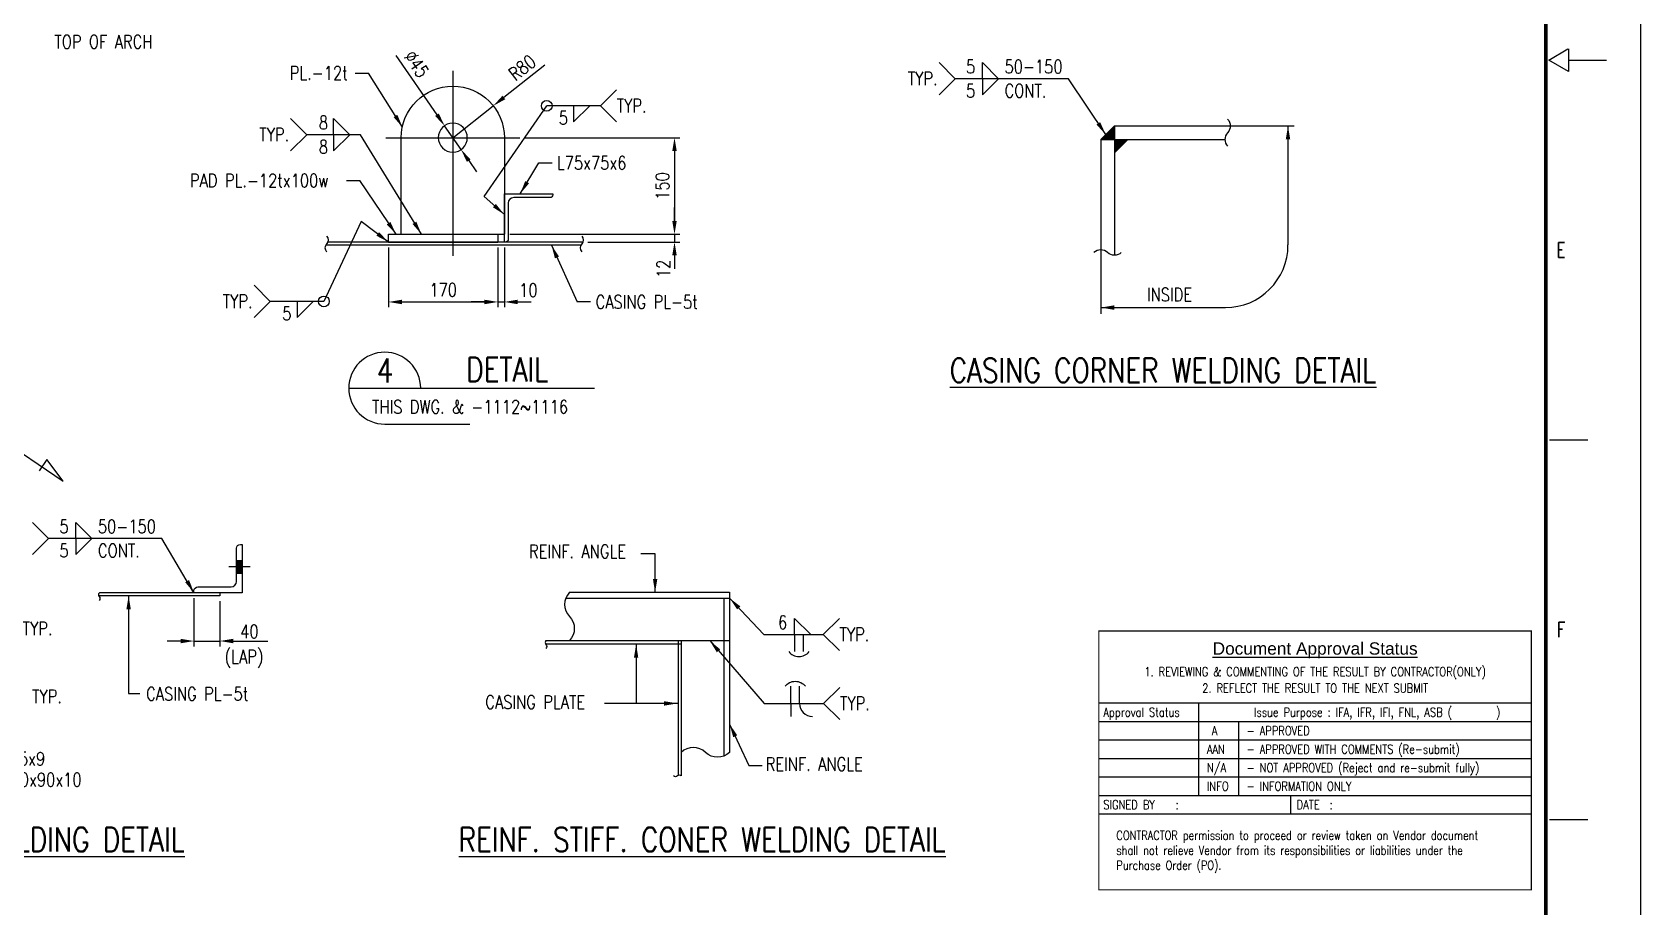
# Model space of a CAD drawing. Header units: millimetres. Extents: x 0 to 134087, y -49114 to 20834.
# Drawn here: x 37172 to 44662, y -45530 to -41455 of the extents above; entities that cross this region are included whole.
import ezdxf
from ezdxf.enums import TextEntityAlignment as Align

# ---------------------------------------------------------------- set-up
doc = ezdxf.new("R2010")
doc.units = ezdxf.units.MM
doc.header["$LTSCALE"] = 35
doc.linetypes.add('JNK-CENTER', pattern=[34, 30, -1.5, 1, -1.5])
doc.linetypes.add('JNK-HIDDEN', pattern=[3, 2, -1])
for name, color, linetype in [('CEN-R', 1, 'JNK-CENTER'), ('CON-C', 4, 'Continuous'), ('CON-G', 3, 'Continuous'), ('CON-W', 7, 'Continuous'), ('CON-Y', 2, 'Continuous'), ('Dim-W', 7, 'Continuous'), ('HID-Y', 2, 'JNK-HIDDEN'), ('STL-OBJT', 7, 'Continuous'), ('TXT-C', 4, 'Continuous'), ('TXT-Y', 2, 'Continuous')]:
    doc.layers.add(name, color=color, linetype=linetype)
doc.styles.add('Arial', font='arial.ttf', dxfattribs={"height": 0.2})
doc.styles.add('ROMANS', font='ROMANS.shx', dxfattribs={"width": 0.8})
doc.styles.add('SIMPLEX', font='simplex.shx', dxfattribs={"width": 0.8})
doc.dimstyles.new('DIM25', dxfattribs={"dimscale": 25, "dimtxt": 2.5, "dimasz": 2.5, "dimexe": 1, "dimexo": 1, "dimgap": 1, "dimtad": 1, "dimdec": 1, "dimdsep": 46, "dimtxsty": 'SIMPLEX', "dimcen": 0, "dimclrt": 2, "dimazin": 2, "dimtfac": 1, "dimtdec": 1, "dimtix": 1, "dimtmove": 2, "dimatfit": 0, "dimfxl": 0.18, "dimtolj": 1, "dimtzin": 0, "dimarcsym": 0})
doc.dimstyles.new('DIM25x3', dxfattribs={"dimscale": 25, "dimtxt": 2.5, "dimasz": 2.5, "dimexe": 1, "dimexo": 1, "dimgap": 1, "dimtad": 1, "dimdec": 0, "dimlfac": 0.4, "dimdsep": 46, "dimtxsty": 'SIMPLEX', "dimcen": 0, "dimclrt": 2, "dimazin": 2, "dimtfac": 1, "dimtdec": 0, "dimtmove": 2, "dimatfit": 2, "dimfxl": 0.18, "dimtfill": 1, "dimtolj": 1, "dimtzin": 0, "dimarcsym": 0})

# ---------------------------------------------------------------- blocks, each defined once
blk = doc.blocks.new('TITLE')
at = {"color": 7}
for p, q in [((841, 0), (841, 594.85)), ((823.88, 301.14), (827.42, 303.26)), ((827.56, 303.26), (827.56, 299.02)), ((827.56, 299.02), (823.88, 301.14)), ((827.56, 301.14), (834.63, 301.14)), ((824.02, 230.41), (831.1, 230.41)), ((824.02, 159.68), (831.1, 159.68))]:
    blk.add_line(p, q, dxfattribs=at)
at = {"color": 7, "const_width": 0.707}
blk.add_lwpolyline([(823.32, 17.33), (823.32, 577.17)], dxfattribs=at)
at = {"color": 7, "style": 'ROMANS', "width": 0.7}
for s, p in [('E', (826.15, 265.77)), ('F', (826.15, 195.04))]:
    blk.add_text(s, height=2.83, dxfattribs=at).set_placement(p, align=Align.MIDDLE)
blk = doc.blocks.new('STAMP')
for p, q in [((-11045, 4772), (0, 4772)), ((-8497, 4772), (-8497, 2410)), ((-11045, 4300), (0, 4300)), ((-7481, 4300), (-7481, 2410)), ((-11045, 3827), (0, 3827)), ((-11045, 3355), (0, 3355)), ((-11045, 2882), (0, 2882)), ((-11045, 2410), (0, 2410)), ((-6151, 2410), (-6151, 1937)), ((-11045, 1937), (0, 1937))]:
    blk.add_line(p, q)
at = {"const_width": 30}
blk.add_lwpolyline([(-11045, 0), (-11045, 6612), (0, 6612), (0, 0)], close=True, dxfattribs=at)
at = {"style": 'Arial'}
blk.add_text('%%UDocument Approval Status', height=315, dxfattribs=at).set_placement((-5522, 6164), align=Align.MIDDLE_CENTER)
at = {"style": 'ROMANS', "width": 0.8}
for s, p in [('1. REVIEWING & COMMENTING OF THE RESULT BY CONTRACTOR(ONLY)', (-5522, 5572)), ('2. REFLECT THE RESULT TO THE NEXT SUBMIT', (-5522, 5152)), ('   Issue Purpose : IFA, IFR, IFI, FNL, ASB (     )', (-4143, 4536))]:
    blk.add_text(s, height=231, dxfattribs=at).set_placement(p, align=Align.MIDDLE_CENTER)
for s, p in [('Approval Status', (-10929, 4536)), (' A', (-8286, 4063)), ('  - APPROVED', (-7524, 4063)), ('AAN', (-8286, 3591)), ('  - APPROVED WITH COMMENTS (Re-submit)', (-7524, 3591)), ('N/A', (-8286, 3118)), ('  - NOT APPROVED (Reject and re-submit fully)', (-7524, 3118)), ('INFO', (-8286, 2646)), ('  - INFORMATION ONLY', (-7524, 2646)), ('SIGNED BY   :', (-10929, 2173)), ('DATE  :', (-5993, 2173))]:
    blk.add_text(s, height=231, dxfattribs=at).set_placement(p, align=Align.MIDDLE_LEFT)
at = {"insert": (-10597, 1505), "char_height": 228.9, "width": 10455.72, "attachment_point": 1, "style": 'ROMANS'}
blk.add_mtext('CONTRACTOR permission to proceed or review taken on Vendor document shall not relieve Vendor from its responsibilities or liabilities under the Purchase Order (PO).', dxfattribs=at)
blk = doc.blocks.new('SECTITLE')
at = {"layer": 'CON-G'}
for p, q in [((-1.7, 0), (44.1, 0)), ((5, -6.7), (20.86, -6.7))]:
    blk.add_line(p, q, dxfattribs=at)
blk.add_arc((5, 0), 6.7, 0, 270, dxfattribs=at)
at = {"layer": 'CON-C', "style": 'SIMPLEX', "width": 0.8}
for tag, p in [('A', (5.06, 1.04)), ('ELEVATION', (27.83, 1.22))]:
    blk.add_attdef(tag, text='', height=4.5, dxfattribs=at).set_placement(p, align=Align.CENTER)
at = {"layer": 'CON-Y', "style": 'SIMPLEX', "width": 0.8}
blk.add_attdef('H0000-0000', (1.54, -4.72), '', height=2.5, dxfattribs=at)
blk.add_attdef('SCALE', text='', height=2.5, dxfattribs=at).set_placement((44.9, -3.72), align=Align.RIGHT)
blk = doc.blocks.new('A$C4895520B')
at = {"layer": 'CEN-R'}
for p, q in [((0, 254), (0, -33.4)), ((104, 150), (-104, 150))]:
    blk.add_line(p, q, dxfattribs=at)
at = {"layer": 'CON-G'}
for p, q in [((-80, 150), (-80, 0)), ((80, 0), (80, 150)), ((99.9, 0), (-80, 0)), ((99.9, -12), (99.9, 0)), ((-70, 0), (-70, -12)), ((99.9, -12), (-70, -12))]:
    blk.add_line(p, q, dxfattribs=at)
blk.add_circle((0, 150), 22.5, dxfattribs=at)
blk.add_arc((0, 150), 80, 0, 180, dxfattribs=at)
blk = doc.blocks.new('*D2373')
at = {"layer": 'DEFPOINTS', "color": 0, "transparency": 16777216}
for p in [(38830.7, -42432.8), (39340.3, -42432.8), (39340.3, -42712)]:
    blk.add_point(p, dxfattribs=at)
at = {"layer": 'Dim-W', "color": 0, "lineweight": -2, "transparency": 16777216}
for p, q in [((38830.7, -42457.8), (38830.7, -42737)), ((39340.3, -42457.8), (39340.3, -42737)), ((38893.2, -42712), (39277.8, -42712))]:
    blk.add_line(p, q, dxfattribs=at)
at = {"layer": 'Dim-W', "color": 0, "transparency": 16777216}
for points in [[(38893.2, -42701.6), (38893.2, -42722.4), (38830.7, -42712)], [(39277.8, -42701.6), (39277.8, -42722.4), (39340.3, -42712)]]:
    blk.add_solid(points, dxfattribs=at)
at = {"layer": 'Dim-W', "color": 2, "transparency": 16777216, "insert": (39085.5, -42655.8), "char_height": 62.5, "attachment_point": 5, "style": 'SIMPLEX', "bg_fill": 3, "box_fill_scale": 1.1, "bg_fill_color": 256, "bg_fill_true_color": 13158600, "bg_fill_transparency": 0}
blk.add_mtext('\\A1;170', dxfattribs=at)
blk = doc.blocks.new('*D2374')
at = {"layer": 'DEFPOINTS', "color": 0, "transparency": 16777216}
for p in [(39370.3, -42432.8), (39340.3, -42712), (39370.3, -42712)]:
    blk.add_point(p, dxfattribs=at)
at = {"layer": 'Dim-W', "color": 0, "lineweight": -2, "transparency": 16777216}
for p, q in [((39370.3, -42457.8), (39370.3, -42737)), ((39277.8, -42712), (39215.3, -42712)), ((39340.3, -42712), (39370.3, -42712)), ((39432.8, -42712), (39495.3, -42712))]:
    blk.add_line(p, q, dxfattribs=at)
at = {"layer": 'Dim-W', "color": 0, "transparency": 16777216}
blk.add_solid([(39277.8, -42701.6), (39277.8, -42722.4), (39340.3, -42712)], dxfattribs=at)
at = {"layer": 'Dim-W', "color": 2, "transparency": 16777216, "insert": (39482.1, -42656.9), "char_height": 62.5, "attachment_point": 5, "style": 'SIMPLEX', "bg_fill": 3, "box_fill_scale": 1.1, "bg_fill_color": 256, "bg_fill_true_color": 13158600, "bg_fill_transparency": 0}
blk.add_mtext('\\A1;10', dxfattribs=at)
at = {"layer": 'Dim-W', "color": 0, "transparency": 16777216}
blk.add_solid([(39432.8, -42701.6), (39432.8, -42722.4), (39370.3, -42712)], dxfattribs=at)
blk = doc.blocks.new('*D2375')
at = {"layer": 'DEFPOINTS', "color": 0, "transparency": 16777216}
for p in [(39442.3, -41946.8), (39370.3, -42396.8), (40162.5, -42396.8)]:
    blk.add_point(p, dxfattribs=at)
at = {"layer": 'Dim-W', "color": 0, "lineweight": -2, "transparency": 16777216}
for p, q in [((39467.3, -41946.8), (40187.5, -41946.8)), ((40162.5, -42009.3), (40162.5, -42334.3)), ((39395.3, -42396.8), (40187.5, -42396.8))]:
    blk.add_line(p, q, dxfattribs=at)
at = {"layer": 'Dim-W', "color": 0, "transparency": 16777216}
for points in [[(40152, -42009.3), (40172.9, -42009.3), (40162.5, -41946.8)], [(40152, -42334.3), (40172.9, -42334.3), (40162.5, -42396.8)]]:
    blk.add_solid(points, dxfattribs=at)
at = {"layer": 'Dim-W', "color": 2, "transparency": 16777216, "insert": (40106.2, -42171.8), "char_height": 62.5, "attachment_point": 5, "rotation": 90, "style": 'SIMPLEX', "bg_fill": 3, "box_fill_scale": 1.1, "bg_fill_color": 256, "bg_fill_true_color": 13158600, "bg_fill_transparency": 0}
blk.add_mtext('\\A1;150', dxfattribs=at)
blk = doc.blocks.new('*D2376')
at = {"layer": 'DEFPOINTS', "color": 0, "transparency": 16777216}
for p in [(39734.2, -42432.8), (40162.5, -42396.8), (40162.5, -42432.8)]:
    blk.add_point(p, dxfattribs=at)
at = {"layer": 'Dim-W', "color": 0, "lineweight": -2, "transparency": 16777216}
for p, q in [((40162.5, -42334.3), (40162.5, -42271.8)), ((39759.2, -42432.8), (40187.5, -42432.8)), ((40162.5, -42396.8), (40162.5, -42432.8)), ((40162.5, -42495.3), (40162.5, -42557.8))]:
    blk.add_line(p, q, dxfattribs=at)
at = {"layer": 'Dim-W', "color": 0, "transparency": 16777216}
blk.add_solid([(40152, -42334.3), (40172.9, -42334.3), (40162.5, -42396.8)], dxfattribs=at)
at = {"layer": 'Dim-W', "color": 2, "transparency": 16777216, "insert": (40110.9, -42557.8), "char_height": 62.5, "attachment_point": 5, "rotation": 90, "style": 'SIMPLEX', "bg_fill": 3, "box_fill_scale": 1.1, "bg_fill_color": 256, "bg_fill_true_color": 13158600, "bg_fill_transparency": 0}
blk.add_mtext('\\A1;12', dxfattribs=at)
at = {"layer": 'Dim-W', "color": 0, "transparency": 16777216}
blk.add_solid([(40152, -42495.3), (40172.9, -42495.3), (40162.5, -42432.8)], dxfattribs=at)
blk = doc.blocks.new('*D2377')
at = {"layer": 'DEFPOINTS', "color": 0, "transparency": 16777216}
for p in [(37925.1, -44066.3), (38045.1, -44081.3), (38045.1, -44291.5)]:
    blk.add_point(p, dxfattribs=at)
at = {"layer": 'Dim-W', "color": 0, "lineweight": -2, "transparency": 16777216}
for p, q in [((37925.1, -44091.3), (37925.1, -44316.5)), ((38045.1, -44106.3), (38045.1, -44316.5)), ((37862.6, -44291.5), (37800.1, -44291.5)), ((37925.1, -44291.5), (38045.1, -44291.5)), ((38107.6, -44291.5), (38170.1, -44291.5))]:
    blk.add_line(p, q, dxfattribs=at)
at = {"layer": 'Dim-W', "color": 0, "transparency": 16777216}
blk.add_solid([(37862.6, -44281.1), (37862.6, -44301.9), (37925.1, -44291.5)], dxfattribs=at)
at = {"layer": 'Dim-W', "color": 2, "transparency": 16777216, "insert": (38183.2, -44246.9), "char_height": 62.5, "attachment_point": 5, "style": 'SIMPLEX', "bg_fill": 3, "box_fill_scale": 1.1, "bg_fill_color": 256, "bg_fill_true_color": 13158600, "bg_fill_transparency": 0}
blk.add_mtext('\\A1;40', dxfattribs=at)
at = {"layer": 'Dim-W', "color": 0, "transparency": 16777216}
blk.add_solid([(38107.6, -44281.1), (38107.6, -44301.9), (38045.1, -44291.5)], dxfattribs=at)
blk = doc.blocks.new('weld-sy4')
for p, q in [((0, 0), (0, -3.2)), ((1.6, 0), (1.6, -3.2))]:
    blk.add_line(p, q)
blk.add_arc((0.8, -1.728), 2.4, 217.83092, 322.16908)
blk = doc.blocks.new('weld-sy9')
blk.add_line((0, 0), (0, -2.4))
blk.add_arc((4, 0), 2.4, 180, 270)
blk = doc.blocks.new('*D2285')
at = {"layer": 'DEFPOINTS', "color": 0, "transparency": 16777216}
for p in [(39318.8, -41798.3), (39130.3, -41946.8)]:
    blk.add_point(p, dxfattribs=at)
at = {"layer": 'Dim-W', "color": 0, "lineweight": -2, "transparency": 16777216}
for p, q in [((39559.2, -41608.9), (39367.9, -41759.6)), ((39130.3, -41946.8), (39318.8, -41798.3))]:
    blk.add_line(p, q, dxfattribs=at)
at = {"layer": 'Dim-W', "color": 0, "transparency": 16777216}
blk.add_solid([(39361.5, -41751.4), (39374.4, -41767.8), (39318.8, -41798.3)], dxfattribs=at)
at = {"layer": 'Dim-W', "color": 2, "transparency": 16777216, "insert": (39453.3, -41620.7), "char_height": 62.5, "attachment_point": 5, "rotation": 38.22649, "style": 'SIMPLEX', "bg_fill": 3, "box_fill_scale": 1.1, "bg_fill_color": 256, "bg_fill_true_color": 13158600, "bg_fill_transparency": 0}
blk.add_mtext('\\A1;R80', dxfattribs=at)
blk = doc.blocks.new('*D2286')
at = {"layer": 'DEFPOINTS', "color": 0, "transparency": 16777216}
for p in [(39091.9, -41891.3), (39168.7, -42002.3)]:
    blk.add_point(p, dxfattribs=at)
at = {"layer": 'Dim-W', "color": 0, "lineweight": -2, "transparency": 16777216}
for p, q in [((38865.2, -41563.6), (39056.3, -41839.9)), ((39168.7, -42002.3), (39091.9, -41891.3)), ((39204.3, -42053.7), (39239.8, -42105.1))]:
    blk.add_line(p, q, dxfattribs=at)
at = {"layer": 'Dim-W', "color": 0, "transparency": 16777216}
for points in [[(39064.9, -41833.9), (39047.8, -41845.8), (39091.9, -41891.3)], [(39212.8, -42047.7), (39195.7, -42059.6), (39168.7, -42002.3)]]:
    blk.add_solid(points, dxfattribs=at)
at = {"layer": 'Dim-W', "color": 2, "transparency": 16777216, "insert": (38961.6, -41604.1), "char_height": 62.5, "attachment_point": 5, "rotation": 304.67798, "style": 'SIMPLEX', "bg_fill": 3, "box_fill_scale": 1.1, "bg_fill_color": 256, "bg_fill_true_color": 13158600, "bg_fill_transparency": 0}
blk.add_mtext('\\A1;∅45', dxfattribs=at)

msp = doc.modelspace()

# ---------------------------------------------------------------- hatches: boundary and pattern name
at = {"layer": 'CON-W'}
for points in [[(42147.7182, -41955.0207), (42210.7182, -41955.0207), (42210.7182, -41892.0207)], [(42273.7182, -41955.0207), (42210.7182, -42018.0207), (42210.7182, -41955.0207)]]:
    msp.add_hatch(color=256, dxfattribs=at).paths.add_polyline_path(points)

# ---------------------------------------------------------------- linework, layer by layer
for points in [[(41596.6735, -41671.9696), (41596.6735, -41596.9696), (41671.6735, -41671.9696)], [(41596.6735, -41671.9696), (41596.6735, -41746.9696), (41671.6735, -41671.9696)], [(38575.1894, -41932.9046), (38575.1894, -41857.9046), (38650.1894, -41932.9046)], [(39692.6272, -41798.3032), (39692.6272, -41873.3032), (39767.6272, -41798.3032)], [(38575.1894, -41932.9046), (38575.1894, -42007.9046), (38650.1894, -41932.9046)], [(38404.9856, -42709.4523), (38404.9856, -42784.4523), (38479.9856, -42709.4523)], [(37375.177, -43813.8434), (37375.177, -43738.8434), (37450.177, -43813.8434)], [(37375.177, -43813.8434), (37375.177, -43888.8434), (37450.177, -43813.8434)], [(40721.6705, -44260.8594), (40721.6705, -44185.8594), (40796.6705, -44260.8594)]]:
    msp.add_lwpolyline(points)
at = {"layer": 'CEN-R'}
msp.add_line((38186.1108, -43946.3147), (38087.1108, -43946.3147), dxfattribs=at)
at = {"layer": 'CON-C'}
for p, q in [((36651.3006, -43094.9647), (37315.9984, -43547.0127)), ((37239.7751, -43446.2971), (37204.0655, -43498.805)), ((37315.9984, -43547.0127), (37239.7751, -43446.2971))]:
    msp.add_line(p, q, dxfattribs=at)
at = {"layer": 'CON-G'}
for p, q in [((42210.7182, -41892.0207), (42750.2527, -41892.0207)), ((42210.7182, -41892.0207), (42210.7182, -42494.5552)), ((42147.7182, -41955.0207), (42725.1345, -41955.0207)), ((42147.7182, -41955.0207), (42147.7182, -42469.4371)), ((39727.4112, -42447.7684), (38538.9568, -42447.7684)), ((39734.2273, -42432.7684), (38545.7729, -42432.7684)), ((38045.1108, -44081.3147), (37483.1039, -44081.3147)), ((38045.1108, -44066.3147), (37485.2428, -44066.3147)), ((38045.1108, -44066.3147), (38045.1108, -44081.3147)), ((39656.3854, -44091.6152), (40419.05, -44091.6152)), ((39673.4601, -44064.6152), (40419.05, -44064.6152)), ((40392.05, -44091.6152), (40392.05, -44827.2798)), ((40419.05, -44064.6152), (40419.05, -44810.2051)), ((39561.7484, -44304.6152), (40194.05, -44304.6152)), ((39563.8873, -44289.6152), (40392.05, -44289.6152)), ((40179.05, -44289.6152), (40179.05, -44917.639)), ((40194.05, -44289.6152), (40194.05, -44919.7779))]:
    msp.add_line(p, q, dxfattribs=at)
for points in [[(39370.3053, -42207.7684), (39595.3053, -42207.7684), (39595.3053, -42213.7684, -0.414213562), (39583.3053, -42225.7684), (39413.8053, -42225.7684, 0.414213562), (39388.3053, -42251.2684), (39388.3053, -42420.7684, -0.414213562), (39376.3053, -42432.7684), (39370.3053, -42432.7684)], [(38150.1108, -44066.3147), (37925.1108, -44066.3147), (37925.1108, -44057.3147, -0.414213562), (37943.1108, -44039.3147), (38097.6108, -44039.3147, 0.414213562), (38123.1108, -44013.8147), (38123.1108, -43859.3147, -0.414213562), (38141.1108, -43841.3147), (38150.1108, -43841.3147)]]:
    msp.add_lwpolyline(points, format="xyb", close=True, dxfattribs=at)
at = {"layer": 'CON-W'}
for p, q in [((41996.5325, -41671.9696), (41469.7364, -41671.9696)), ((39817.6272, -41798.3032), (39567.6272, -41798.3032)), ((38700.1894, -41932.9046), (38450.1894, -41932.9046)), ((42210.7182, -41892.0207), (42147.7182, -41955.0207)), ((42273.7182, -41955.0207), (42210.7182, -42018.0207)), ((38529.9856, -42709.4523), (38279.9856, -42709.4523)), ((37775.036, -43813.8434), (37248.2399, -43813.8434))]:
    msp.add_line(p, q, dxfattribs=at)
for points in [[(41394.7364, -41596.9696), (41469.7364, -41671.9696), (41394.7364, -41746.9696)], [(39892.6272, -41723.3032), (39817.6272, -41798.3032), (39892.6272, -41873.3032)], [(38375.1894, -41857.9046), (38450.1894, -41932.9046), (38375.1894, -42007.9046)], [(38204.9856, -42634.4523), (38279.9856, -42709.4523), (38204.9856, -42784.4523)], [(37173.2399, -43738.8434), (37248.2399, -43813.8434), (37173.2399, -43888.8434)], [(40930.0408, -44185.8594), (40855.0408, -44260.8594), (40930.0408, -44335.8594)], [(40931.8673, -44507.3223), (40856.8673, -44582.3223), (40931.8673, -44657.3223)]]:
    msp.add_lwpolyline(points, dxfattribs=at)
for points in [[(42737.6936, -41860.0167, -0.395558575), (42737.6936, -41923.5207, 0.395558575), (42737.6936, -41987.0247)], [(38542.1846, -42405.4804, -0.395558575), (38542.1846, -42441.7684, 0.395558575), (38542.1846, -42478.0564)], [(39730.639, -42405.4804, -0.395558575), (39730.639, -42441.7684, 0.395558575), (39730.639, -42478.0564)], [(42242.7222, -42481.9961, -0.395558575), (42179.2182, -42481.9961, 0.395558575), (42115.7142, -42481.9961)]]:
    msp.add_lwpolyline(points, format="xyb", dxfattribs=at)
at = {"layer": 'CON-W', "const_width": 66}
msp.add_lwpolyline([(38150.1108, -43946.3147), (38123.1108, -43946.3147)], dxfattribs=at)
at = {"layer": 'CON-W'}
for centre in [(39567.6272, -41798.3032), (38529.9856, -42709.4523)]:
    msp.add_circle(centre, 25, dxfattribs=at)
at = {"layer": 'Dim-W'}
for p, q in [((38675.6319, -41645.6641), (38738.1319, -41645.6641)), ((42750.2527, -41892.0207), (43048.2501, -41892.0207)), ((43019.0835, -41892.0207), (43019.0835, -42446.6011)), ((39530.3964, -42064.1768), (39592.8964, -42064.1768)), ((38634.5905, -42146.562), (38697.0905, -42146.562)), ((42147.7182, -42469.4371), (42147.7182, -42767.4345)), ((39771.0362, -42712.0057), (39708.5362, -42712.0057)), ((42147.7182, -42738.2678), (42727.4168, -42738.2678))]:
    msp.add_line(p, q, dxfattribs=at)
msp.add_arc((42727.4168, -42446.6011), 291.6667, 270, 0, dxfattribs=at)
for points in [[(43029.5001, -41954.5207), (43008.6668, -41954.5207), (43019.0835, -41892.0207)], [(42210.2182, -42727.8511), (42210.2182, -42748.6845), (42147.7182, -42738.2678)]]:
    msp.add_solid(points, dxfattribs=at)
at = {"layer": 'HID-Y'}
msp.add_line((40392.05, -44289.6152), (40419.05, -44289.6152), dxfattribs=at)
at = {"layer": 'STL-OBJT'}
msp.add_line((37620.6836, -44535.2338), (37673.2083, -44535.2338), dxfattribs=at)
at = {"layer": 'STL-OBJT', "flags": 128}
for points in [[(37485.2428, -44102.3147, 0.4), (37485.2428, -44084.3147, -0.4), (37485.2428, -44066.3147, -0.4)], [(39673.4601, -44064.6152, 0.4), (39673.4601, -44177.1152, -0.4), (39673.4601, -44289.6152, -0.4)], [(39563.8873, -44289.6152, 0.4), (39563.8873, -44307.6152, -0.4), (39563.8873, -44325.6152, -0.4)], [(40419.05, -44810.2051, -0.4), (40306.55, -44810.2051, 0.4), (40194.05, -44810.2051, 0.4)], [(40194.05, -44919.7779, 0.4), (40176.05, -44919.7779, -0.4), (40158.05, -44919.7779, -0.4)]]:
    msp.add_lwpolyline(points, format="xyb", dxfattribs=at)

# ---------------------------------------------------------------- block references
at = {"linetype": 'ByBlock', "xscale": 24.99999999749996, "yscale": 24.99999999749996, "zscale": 24.99999999749996}
msp.add_blockref('TITLE', (23636.9795, -49114.431), dxfattribs=at)
at = {"layer": 'CON-W'}
for name, p, xscale, yscale, zscale in [('A$C4895520B', (39130.3053, -42396.7684), -3, 3, 3), ('weld-sy4', (40721.6705, -44260.8594), 25, 25, 25), ('weld-sy9', (40704.5877, -44582.3223), 25, 25, 25)]:
    msp.add_blockref(name, p, dxfattribs=dict(at, xscale=xscale, yscale=yscale, zscale=zscale))
ref = msp.add_blockref('SECTITLE', (38688.2606, -43113.5936), dxfattribs=dict(at, xscale=25, yscale=25, zscale=25))
ref.add_attrib('H0000-0000', 'THIS DWG. & -1112~1116', (38754.1001, -43231.5936), dxfattribs={"layer": 'CON-Y', "height": 62.5, "style": 'SIMPLEX', "width": 0.8})
ref.add_attrib('A', '4', dxfattribs={"layer": 'CON-C', "height": 112.5, "style": 'SIMPLEX', "width": 0.8}).set_placement((38814.7606, -43087.5936), align=Align.CENTER)
ref.add_attrib('ELEVATION', 'DETAIL', dxfattribs={"layer": 'CON-C', "height": 112.5, "style": 'SIMPLEX', "width": 0.8}).set_placement((39384.0106, -43083.0936), align=Align.CENTER)
at = {"layer": 'CON-W', "xscale": -25, "yscale": 25, "zscale": 25, "rotation": 180}
msp.add_blockref('weld-sy4', (40704.5877, -44582.3223), dxfattribs=at)
at = {"layer": 'Dim-W', "xscale": 0.1823568658999914, "yscale": 0.1823568658999914, "zscale": 0.1823568658999914}
msp.add_blockref('STAMP', (44152.5066, -45450.2976), dxfattribs=at)

# ---------------------------------------------------------------- texts
at = {"layer": 'CON-W', "color": 2, "style": 'SIMPLEX', "width": 0.8}
msp.add_text('6', height=62.5, dxfattribs=at).set_placement((40644.8456, -44235.8594))
at = {"layer": 'CON-Y', "style": 'SIMPLEX', "width": 0.8}
for s, height, p in [('TOP OF ARCH', 62.5, (37275.1765, -41531.3466)), ('INSIDE', 62.5, (42362.1143, -42709.1011)), ('REINF. ANGLE', 62.5, (39484.8466, -43905.191)), ('CASING PL-5t', 62.5, (37702.1866, -44568.6524)), ('CASING PLATE', 62.5, (39281.3062, -44607.1091)), ('L75x75x9', 62.48611, (36908.7322, -44871.2341)), ('REINF. ANGLE', 62.5, (40587.2222, -44895.811)), ('OR L90x90x10', 62.486114, (36908.7322, -44968.3475))]:
    msp.add_text(s, height=height, dxfattribs=at).set_placement(p)
at = {"layer": 'Dim-W', "color": 2, "style": 'SIMPLEX', "width": 0.8}
for s, p in [('PL.-12t', (38370.798, -41676.9141)), ('L75x75x6', (39614.9787, -42095.4268)), ('PAD PL.-12tx100w', (37905.9471, -42177.812)), ('CASING PL-5t', (39794.9177, -42743.2557))]:
    msp.add_text(s, height=62.5, dxfattribs=at).set_placement(p)
at = {"layer": 'TXT-C', "style": 'SIMPLEX', "width": 0.8}
for s, p in [('%%UCASING CORNER WELDING DETAIL', (42437.3304, -43086.8592)), ('%%UFLANGE CORNER WELDING DETAIL', (36879.3646, -45272.3503)), ('%%UREINF. STIFF. CONER WELDING DETAIL', (40291.5495, -45272.4869))]:
    msp.add_text(s, height=112.5, dxfattribs=at).set_placement(p, align=Align.CENTER)
at = {"layer": 'TXT-Y', "style": 'SIMPLEX', "width": 0.8}
for p in [(41248.7801, -41671.4696), (39893.3454, -41797.8032), (38229.2331, -41932.4046), (38059.0293, -42708.9523), (37127.1563, -44232.9608), (40930.759, -44260.3594), (37170.9385, -44549.374), (40932.5855, -44581.8223)]:
    msp.add_text('TYP.', height=62.5, dxfattribs=at).set_placement(p, align=Align.MIDDLE_LEFT)
for s, p in [('5', (41519.8486, -41646.9696)), ('50-150', (41699.3255, -41646.9696)), ('5', (41519.8486, -41759.4696)), ('CONT.', (41699.3255, -41759.4696)), ('8', (38506.4394, -41907.9046)), ('5', (39623.8772, -41885.8032)), ('8', (38506.4394, -42020.4046)), ('5', (38336.2356, -42796.9523)), ('5', (37298.3521, -43788.8434)), ('50-150', (37477.829, -43788.8434)), ('5', (37298.3521, -43901.3434)), ('CONT.', (37477.829, -43901.3434))]:
    msp.add_text(s, height=62.5, dxfattribs=at).set_placement(p)

# ---------------------------------------------------------------- leaders
at = {"layer": 'CON-W'}
for points, dimstyle, override in [([(38896.2412, -41898.4042), (38738.1319, -41645.6641)], 'DIM25', {"dimdec": 0, "dimtdec": 0, "dimtix": 0, "dimatfit": 2, "dimtfill": 1}), ([(39370.3053, -42304.9836), (39276.7899, -42220.8543), (39567.6272, -41798.3032)], 'DIM25', {"dimdec": 0, "dimtdec": 0, "dimtix": 0, "dimatfit": 2, "dimtfill": 1}), ([(38984.2409, -42396.7684), (38700.1894, -41932.9046)], 'DIM25', {"dimdec": 0, "dimtdec": 0, "dimtix": 0, "dimatfit": 2, "dimtfill": 1}), ([(39444.1769, -42207.7684), (39530.3964, -42064.1768)], 'DIM25', {"dimdec": 0, "dimtdec": 0, "dimtix": 0, "dimatfit": 2, "dimtfill": 1}), ([(38866.1254, -42396.7684), (38697.0905, -42146.562)], 'DIM25', {"dimdec": 0, "dimtdec": 0, "dimtix": 0, "dimatfit": 2, "dimtfill": 1}), ([(38830.6633, -42432.7684), (38703.0805, -42337.1923), (38529.9856, -42709.4523)], 'DIM25', {"dimdec": 0, "dimtdec": 0, "dimtix": 0, "dimatfit": 2, "dimtfill": 1}), ([(39589.6916, -42447.7684), (39708.5362, -42712.0057)], 'DIM25', {"dimdec": 0, "dimtdec": 0, "dimtix": 0, "dimatfit": 2, "dimtfill": 1}), ([(37620.6836, -44081.3147), (37620.6836, -44535.2338)], 'DIM25x3', {"dimlfac": 0.333333})]:
    msp.add_leader(points, dimstyle=dimstyle, override=override, dxfattribs=at)
at = {"layer": 'Dim-W'}
msp.add_leader([(42170.6688, -41932.07), (41996.5325, -41671.9696)], dimstyle='DIM25', override={"dimgap": 1, "dimtad": 0, "dimdec": 0, "dimtdec": 0, "dimtix": 0, "dimatfit": 2, "dimtfill": 1}, dxfattribs=at)
at = {"layer": 'STL-OBJT'}
for points in [[(40072.2313, -44064.6152), (40072.2313, -43884.7769), (40006.3275, -43884.7769)], [(40419.05, -44091.6152), (40577.7612, -44260.8594), (40855.0408, -44260.8594)], [(39983.7827, -44307.1152), (39983.7827, -44582.0844)], [(40326.3564, -44289.6152), (40579.5877, -44582.3223), (40856.8673, -44582.3223)], [(40176.55, -44582.0844), (39836.7745, -44582.0844)], [(40419.05, -44678.2367), (40507.8766, -44871.045), (40570.7891, -44871.045)]]:
    msp.add_leader(points, dimstyle='DIM25', override={"dimdec": 0, "dimadec": 1, "dimazin": 3, "dimtdec": 0, "dimtix": 0, "dimtfill": 1}, dxfattribs=at)

# ---------------------------------------------------------------- next in the draw order: dimensions: what is measured, and where the dimension line sits
at = {"layer": 'Dim-W'}
dim = msp.add_linear_dim(base=(39340.3053, -42712.0057), p1=(38830.6633, -42432.7684), p2=(39340.3053, -42432.7684), dimstyle='DIM25x3', override={"dimlfac": 0.333333}, dxfattribs=at)
dim.commit()
dim.dimension.update_dxf_attribs({"geometry": '*D2373', "text_midpoint": (39085.4843, -42655.7557)})
dim = msp.add_linear_dim(base=(38045.1108, -44291.5138), p1=(37925.1108, -44066.3147), p2=(38045.1108, -44081.3147), dimstyle='DIM25x3', override={"dimlfac": 0.333333}, dxfattribs=at)
dim.commit()
dim.dimension.update_dxf_attribs({"geometry": '*D2377', "text_midpoint": (38183.1699, -44246.9447), "dimtype": 160})

# ---------------------------------------------------------------- next in the draw order: linework, layer by layer
msp.add_line((38170.1108, -44291.5138), (38268.7255, -44291.5138), dxfattribs=at)

# ---------------------------------------------------------------- next in the draw order: texts
at = {"layer": 'Dim-W', "color": 2, "style": 'SIMPLEX', "width": 0.8}
msp.add_text('(LAP)', height=62.5, dxfattribs=at).set_placement((38067.8899, -44395.3625))

# ---------------------------------------------------------------- next in the draw order: dimensions: what is measured, and where the dimension line sits
at = {"layer": 'Dim-W'}
dim = msp.add_linear_dim(base=(39370.3053, -42712.0057), p1=(39340.3053, -42712.0057), p2=(39370.3053, -42432.7684), dimstyle='DIM25x3', override={"dimlfac": 0.333333}, dxfattribs=at)
dim.commit()
dim.dimension.update_dxf_attribs({"geometry": '*D2374', "text_midpoint": (39482.1247, -42656.8988), "dimtype": 160})

# ---------------------------------------------------------------- next in the draw order: leaders
at = {"layer": 'CON-W'}
msp.add_leader([(37925.1108, -44066.3147), (37775.036, -43813.8434)], dimstyle='DIM25x3', override={"dimlfac": 0.333333}, dxfattribs=at)

# ---------------------------------------------------------------- next in the draw order: dimensions: what is measured, and where the dimension line sits
at = {"layer": 'Dim-W'}
dim = msp.add_linear_dim(base=(40162.4504, -42396.7684), p1=(39442.3053, -41946.7684), p2=(39370.3053, -42396.7684), angle=90, dimstyle='DIM25x3', override={"dimlfac": 0.333333}, dxfattribs=at)
dim.commit()
dim.dimension.update_dxf_attribs({"geometry": '*D2375', "text_midpoint": (40106.2004, -42171.7684)})

# ---------------------------------------------------------------- next in the draw order: dimensions: what is measured, and where the dimension line sits
dim = msp.add_radius_dim(center=(39130.3053, -41946.7684), mpoint=(39318.8424, -41798.2632), dimstyle='DIM25x3', override={"dimlfac": 0.333333, "dimtmove": 0, "dimatfit": 3}, dxfattribs=at)
dim.commit()
dim.dimension.update_dxf_attribs({"geometry": '*D2285', "text_midpoint": (39453.3083, -41620.7443)})
dim = msp.add_linear_dim(base=(40162.4504, -42432.7684), p1=(40162.4504, -42396.7684), p2=(39734.2273, -42432.7684), angle=90, dimstyle='DIM25x3', override={"dimlfac": 0.333333}, dxfattribs=at)
dim.commit()
dim.dimension.update_dxf_attribs({"geometry": '*D2376', "text_midpoint": (40110.8573, -42557.7834), "dimtype": 160})

# ---------------------------------------------------------------- next in the draw order: dimensions: what is measured, and where the dimension line sits
dim = msp.add_diameter_dim_2p(p1=(39168.7104, -42002.2779), p2=(39091.9003, -41891.2589), dimstyle='DIM25x3', override={"dimlfac": 0.333333, "dimtmove": 0, "dimatfit": 3}, dxfattribs=at)
dim.commit()
dim.dimension.update_dxf_attribs({"geometry": '*D2286', "text_midpoint": (38915.3604, -41636.0935), "dimtype": 163})

doc.saveas('drawing.dxf')
